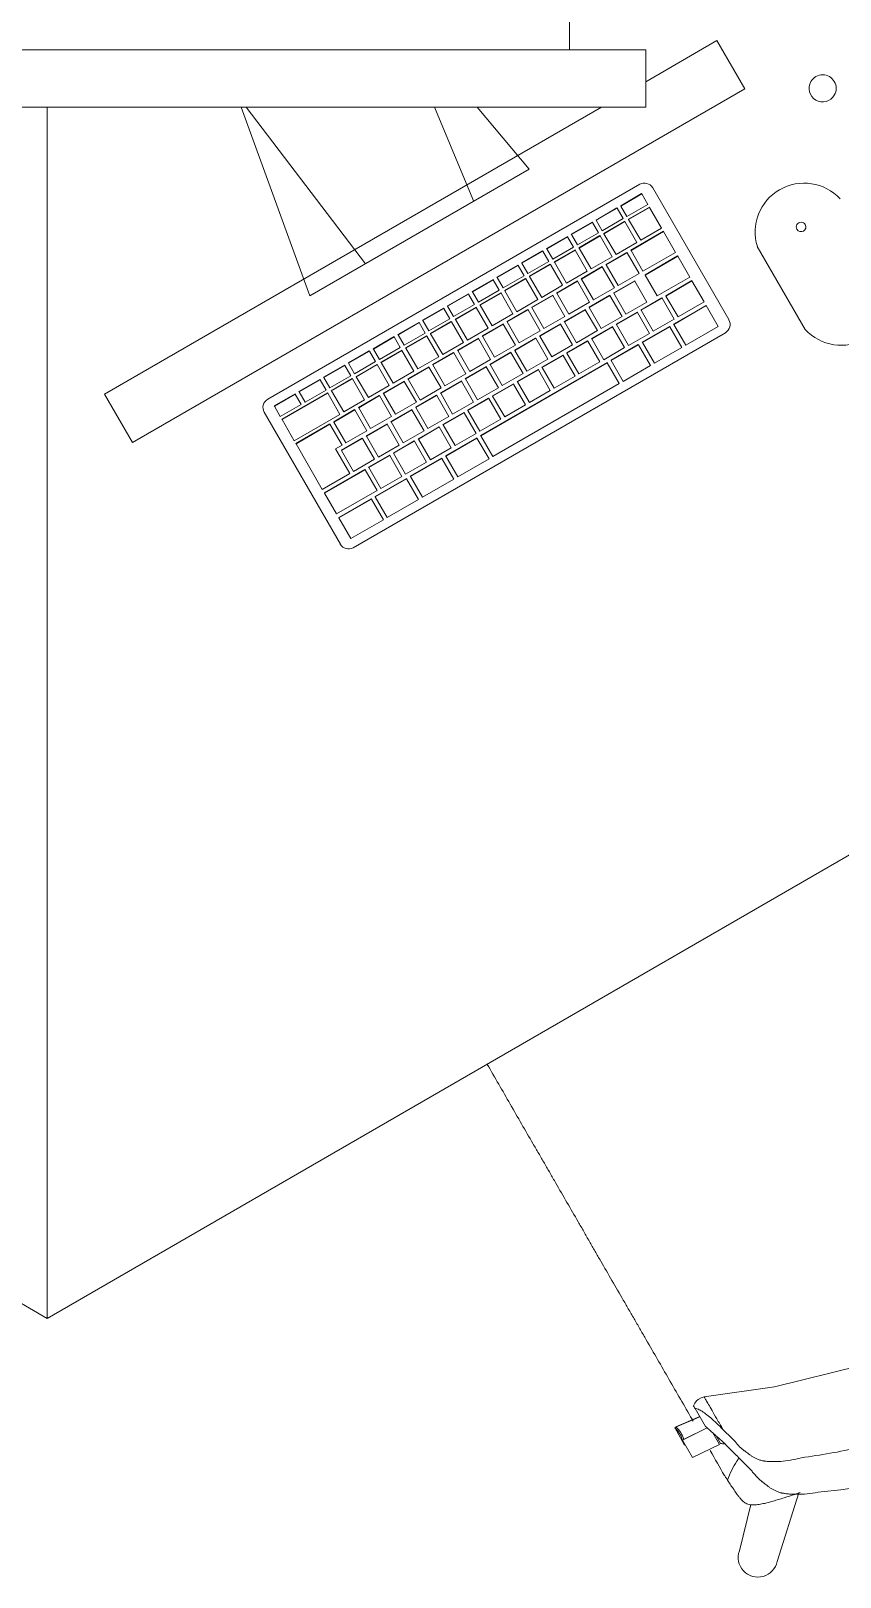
# Model space of a CAD drawing. Header units: millimetres. Extents: x 79795 to 317870, y -36033 to 97293.
# Drawn here: x 211530 to 212068, y 23112 to 24139 of the extents above; entities that cross this region are included whole.
import ezdxf

# ---------------------------------------------------------------- set-up
doc = ezdxf.new("R2010")
doc.units = ezdxf.units.MM
doc.header["$MEASUREMENT"] = 0
for name, color, linetype, lineweight in [('A-GENM', 8, 'CONTINUOUS', 9), ('E-ELEC-EQPM', 8, 'CONTINUOUS', 9), ('I-FURN', 8, 'CONTINUOUS', 9)]:
    doc.layers.add(name, color=color, linetype=linetype, lineweight=lineweight)

msp = doc.modelspace()

# ---------------------------------------------------------------- linework, layer by layer
at = {"layer": 'A-GENM'}
for p, q in [((211687.1, 23894.2), (211934.4, 24037)), ((211921.8, 24022.8), (211935.6, 24030.8)), ((211935.8, 24030.6), (211921.9, 24022.6)), ((211935.8, 24030.6), (211935.6, 24030.8)), ((211939.8, 24023.7), (211935.8, 24030.6)), ((211943, 24034.7), (211993.6, 23947.1)), ((211905.3, 24013.3), (211919.2, 24021.3)), ((211919.3, 24021.1), (211905.5, 24013.1)), ((211919.3, 24021.1), (211919.2, 24021.3)), ((211923.3, 24014.2), (211919.3, 24021.1)), ((211921.9, 24022.6), (211921.8, 24022.8)), ((211921.9, 24022.6), (211925.9, 24015.7)), ((211925.9, 24015.7), (211939.8, 24023.7)), ((211926.9, 24013.9), (211940.8, 24021.9)), ((211940.9, 24021.7), (211927, 24013.7)), ((211940.9, 24021.7), (211940.8, 24021.9)), ((211948.9, 24007.9), (211940.9, 24021.7)), ((211888.9, 24003.8), (211902.7, 24011.8)), ((211902.9, 24011.6), (211889, 24003.6)), ((211902.9, 24011.6), (211902.7, 24011.8)), ((211906.9, 24004.7), (211902.9, 24011.6)), ((211905.5, 24013.1), (211905.3, 24013.3)), ((211905.5, 24013.1), (211909.5, 24006.2)), ((211909.5, 24006.2), (211923.3, 24014.2)), ((211910.4, 24004.4), (211924.3, 24012.4)), ((211924.4, 24012.2), (211910.6, 24004.2)), ((211924.4, 24012.2), (211924.3, 24012.4)), ((211932.4, 23998.4), (211924.4, 24012.2)), ((211927, 24013.7), (211926.9, 24013.9)), ((211927, 24013.7), (211935, 23999.9)), ((211928.4, 23993.3), (211950.1, 24005.8)), ((211935, 23999.9), (211948.9, 24007.9)), ((211950.2, 24005.6), (211950.1, 24005.8)), ((211872.4, 23994.3), (211886.3, 24002.3)), ((211886.4, 24002.1), (211872.6, 23994.1)), ((211886.4, 24002.1), (211886.3, 24002.3)), ((211890.4, 23995.2), (211886.4, 24002.1)), ((211889, 24003.6), (211888.9, 24003.8)), ((211889, 24003.6), (211893, 23996.7)), ((211893, 23996.7), (211906.9, 24004.7)), ((211894, 23994.9), (211907.8, 24002.9)), ((211908, 24002.7), (211894.1, 23994.7)), ((211908, 24002.7), (211907.8, 24002.9)), ((211916, 23988.9), (211908, 24002.7)), ((211910.6, 24004.2), (211910.4, 24004.4)), ((211910.6, 24004.2), (211918.6, 23990.4)), ((211918.6, 23990.4), (211932.4, 23998.4)), ((211950.2, 24005.6), (211928.6, 23993.1)), ((211958.2, 23991.8), (211950.2, 24005.6)), ((212012.5, 23995.6), (212044.3, 23940.6)), ((211856, 23984.8), (211869.8, 23992.8)), ((211870, 23992.6), (211856.1, 23984.6)), ((211860.1, 23977.7), (211873.9, 23985.7)), ((211870, 23992.6), (211869.8, 23992.8)), ((211873.9, 23985.7), (211870, 23992.6)), ((211872.6, 23994.1), (211872.4, 23994.3)), ((211872.6, 23994.1), (211876.5, 23987.2)), ((211876.5, 23987.2), (211890.4, 23995.2)), ((211877.5, 23985.4), (211891.4, 23993.4)), ((211877.7, 23985.2), (211877.5, 23985.4)), ((211891.5, 23993.2), (211877.7, 23985.2)), ((211877.7, 23985.2), (211885.7, 23971.4)), ((211891.5, 23993.2), (211891.4, 23993.4)), ((211899.5, 23979.4), (211891.5, 23993.2)), ((211894.1, 23994.7), (211894, 23994.9)), ((211894.1, 23994.7), (211902.1, 23980.9)), ((211902.1, 23980.9), (211916, 23988.9)), ((211912, 23983.8), (211925.8, 23991.8)), ((211926, 23991.6), (211912.1, 23983.6)), ((211926, 23991.6), (211925.8, 23991.8)), ((211933.9, 23977.7), (211926, 23991.6)), ((211928.6, 23993.1), (211928.4, 23993.3)), ((211928.6, 23993.1), (211936.5, 23979.3)), ((211936.5, 23979.3), (211958.2, 23991.8)), ((211937.9, 23976.9), (211959.5, 23989.4)), ((211959.7, 23989.2), (211938, 23976.7)), ((211959.7, 23989.2), (211959.5, 23989.4)), ((211967.7, 23975.4), (211959.7, 23989.2)), ((211839.5, 23975.3), (211853.4, 23983.3)), ((211839.6, 23975.1), (211839.5, 23975.3)), ((211853.5, 23983.1), (211839.6, 23975.1)), ((211839.6, 23975.1), (211843.6, 23968.2)), ((211843.6, 23968.2), (211857.5, 23976.2)), ((211853.5, 23983.1), (211853.4, 23983.3)), ((211857.5, 23976.2), (211853.5, 23983.1)), ((211856.1, 23984.6), (211856, 23984.8)), ((211856.1, 23984.6), (211860.1, 23977.7)), ((211861.1, 23975.9), (211874.9, 23983.9)), ((211861.2, 23975.7), (211861.1, 23975.9)), ((211875.1, 23983.7), (211861.2, 23975.7)), ((211861.2, 23975.7), (211869.2, 23961.9)), ((211875.1, 23983.7), (211874.9, 23983.9)), ((211883.1, 23969.9), (211875.1, 23983.7)), ((211885.7, 23971.4), (211899.5, 23979.4)), ((211895.5, 23974.3), (211909.4, 23982.3)), ((211909.5, 23982.1), (211895.7, 23974.1)), ((211909.5, 23982.1), (211909.4, 23982.3)), ((211917.5, 23968.2), (211909.5, 23982.1)), ((211912.1, 23983.6), (211912, 23983.8)), ((211912.1, 23983.6), (211920.1, 23969.7)), ((211920.1, 23969.7), (211933.9, 23977.7)), ((211938, 23976.7), (211937.9, 23976.9)), ((211938, 23976.7), (211946, 23962.9)), ((211946, 23962.9), (211967.7, 23975.4)), ((211823.1, 23965.8), (211836.9, 23973.8)), ((211823.2, 23965.6), (211823.1, 23965.8)), ((211837, 23973.6), (211823.2, 23965.6)), ((211823.2, 23965.6), (211827.2, 23958.7)), ((211827.2, 23958.7), (211841, 23966.7)), ((211828.2, 23956.9), (211842, 23964.9)), ((211842.2, 23964.7), (211828.3, 23956.7)), ((211837, 23973.6), (211836.9, 23973.8)), ((211841, 23966.7), (211837, 23973.6)), ((211842.2, 23964.7), (211842, 23964.9)), ((211850.1, 23950.9), (211842.2, 23964.7)), ((211844.6, 23966.4), (211858.5, 23974.4)), ((211844.8, 23966.2), (211844.6, 23966.4)), ((211858.6, 23974.2), (211844.8, 23966.2)), ((211844.8, 23966.2), (211852.7, 23952.4)), ((211858.6, 23974.2), (211858.5, 23974.4)), ((211866.6, 23960.4), (211858.6, 23974.2)), ((211869.2, 23961.9), (211883.1, 23969.9)), ((211879.1, 23964.8), (211892.9, 23972.8)), ((211879.2, 23964.6), (211879.1, 23964.8)), ((211893.1, 23972.6), (211879.2, 23964.6)), ((211893.1, 23972.6), (211892.9, 23972.8)), ((211901, 23958.7), (211893.1, 23972.6)), ((211895.7, 23974.1), (211895.5, 23974.3)), ((211895.7, 23974.1), (211903.6, 23960.2)), ((211903.6, 23960.2), (211917.5, 23968.2)), ((211917.1, 23964.9), (211931, 23972.9)), ((211917.2, 23964.7), (211917.1, 23964.9)), ((211931.1, 23972.7), (211917.2, 23964.7)), ((211917.2, 23964.7), (211925.2, 23950.8)), ((211931.1, 23972.7), (211931, 23972.9)), ((211939.1, 23958.8), (211931.1, 23972.7)), ((211951.7, 23963), (211969, 23973)), ((211969.1, 23972.8), (211951.8, 23962.8)), ((211969.1, 23972.8), (211969, 23973)), ((211977.1, 23959), (211969.1, 23972.8)), ((211790.1, 23946.8), (211804, 23954.8)), ((211804.1, 23954.6), (211790.3, 23946.6)), ((211804.1, 23954.6), (211804, 23954.8)), ((211808.1, 23947.7), (211804.1, 23954.6)), ((211806.6, 23956.3), (211820.5, 23964.3)), ((211806.7, 23956.1), (211806.6, 23956.3)), ((211820.6, 23964.1), (211806.7, 23956.1)), ((211806.7, 23956.1), (211810.7, 23949.2)), ((211810.7, 23949.2), (211824.6, 23957.2)), ((211811.7, 23947.4), (211825.6, 23955.4)), ((211825.7, 23955.2), (211811.9, 23947.2)), ((211820.6, 23964.1), (211820.5, 23964.3)), ((211824.6, 23957.2), (211820.6, 23964.1)), ((211825.7, 23955.2), (211825.6, 23955.4)), ((211833.7, 23941.4), (211825.7, 23955.2)), ((211828.3, 23956.7), (211828.2, 23956.9)), ((211828.3, 23956.7), (211836.3, 23942.9)), ((211852.7, 23952.4), (211866.6, 23960.4)), ((211862.6, 23955.3), (211876.5, 23963.3)), ((211862.7, 23955.1), (211862.6, 23955.3)), ((211876.6, 23963.1), (211862.7, 23955.1)), ((211862.7, 23955.1), (211870.7, 23941.2)), ((211876.6, 23963.1), (211876.5, 23963.3)), ((211884.6, 23949.2), (211876.6, 23963.1)), ((211879.2, 23964.6), (211887.2, 23950.7)), ((211887.2, 23950.7), (211901, 23958.7)), ((211900.7, 23955.4), (211914.5, 23963.4)), ((211900.8, 23955.2), (211900.7, 23955.4)), ((211914.6, 23963.2), (211900.8, 23955.2)), ((211900.8, 23955.2), (211908.8, 23941.3)), ((211914.6, 23963.2), (211914.5, 23963.4)), ((211922.6, 23949.3), (211914.6, 23963.2)), ((211925.2, 23950.8), (211939.1, 23958.8)), ((211935.2, 23953.5), (211949.1, 23961.5)), ((211949.2, 23961.3), (211935.4, 23953.3)), ((211949.2, 23961.3), (211949.1, 23961.5)), ((211957.2, 23947.5), (211949.2, 23961.3)), ((211951.8, 23962.8), (211951.7, 23963)), ((211951.8, 23962.8), (211959.8, 23949)), ((211956.8, 23944.1), (211978.5, 23956.6)), ((211978.6, 23956.4), (211957, 23943.9)), ((211959.8, 23949), (211977.1, 23959)), ((211978.6, 23956.4), (211978.5, 23956.6)), ((211986.6, 23942.6), (211978.6, 23956.4)), ((211773.7, 23937.3), (211787.5, 23945.3)), ((211787.7, 23945.1), (211773.8, 23937.1)), ((211787.7, 23945.1), (211787.5, 23945.3)), ((211791.7, 23938.2), (211787.7, 23945.1)), ((211790.3, 23946.6), (211790.1, 23946.8)), ((211790.3, 23946.6), (211794.3, 23939.7)), ((211794.3, 23939.7), (211808.1, 23947.7)), ((211795.3, 23937.9), (211809.1, 23945.9)), ((211809.3, 23945.7), (211795.4, 23937.7)), ((211809.3, 23945.7), (211809.1, 23945.9)), ((211817.2, 23931.9), (211809.3, 23945.7)), ((211811.9, 23947.2), (211811.7, 23947.4)), ((211811.9, 23947.2), (211819.8, 23933.4)), ((211829.7, 23936.3), (211843.6, 23944.3)), ((211836.3, 23942.9), (211850.1, 23950.9)), ((211843.7, 23944.1), (211843.6, 23944.3)), ((211846.2, 23945.8), (211860, 23953.8)), ((211846.3, 23945.6), (211846.2, 23945.8)), ((211860.2, 23953.6), (211846.3, 23945.6)), ((211846.3, 23945.6), (211854.3, 23931.7)), ((211860.2, 23953.6), (211860, 23953.8)), ((211868.1, 23939.7), (211860.2, 23953.6)), ((211867.7, 23936.4), (211881.6, 23944.4)), ((211881.7, 23944.2), (211867.9, 23936.2)), ((211870.7, 23941.2), (211884.6, 23949.2)), ((211881.7, 23944.2), (211881.6, 23944.4)), ((211889.7, 23930.3), (211881.7, 23944.2)), ((211884.2, 23945.9), (211898.1, 23953.9)), ((211884.3, 23945.7), (211884.2, 23945.9)), ((211898.2, 23953.7), (211884.3, 23945.7)), ((211884.3, 23945.7), (211892.3, 23931.8)), ((211898.2, 23953.7), (211898.1, 23953.9)), ((211906.2, 23939.8), (211898.2, 23953.7)), ((211908.8, 23941.3), (211922.6, 23949.3)), ((211918.8, 23944), (211932.6, 23952)), ((211932.8, 23951.8), (211918.9, 23943.8)), ((211932.8, 23951.8), (211932.6, 23952)), ((211940.8, 23938), (211932.8, 23951.8)), ((211935.4, 23953.3), (211935.2, 23953.5)), ((211935.4, 23953.3), (211943.4, 23939.5)), ((211943.4, 23939.5), (211957.2, 23947.5)), ((211957, 23943.9), (211956.8, 23944.1)), ((211991.3, 23938.4), (211744, 23795.6)), ((211757.2, 23927.8), (211771.1, 23935.8)), ((211771.2, 23935.6), (211757.4, 23927.6)), ((211771.2, 23935.6), (211771.1, 23935.8)), ((211775.2, 23928.7), (211771.2, 23935.6)), ((211773.8, 23937.1), (211773.7, 23937.3)), ((211773.8, 23937.1), (211777.8, 23930.2)), ((211777.8, 23930.2), (211791.7, 23938.2)), ((211778.8, 23928.4), (211792.7, 23936.4)), ((211792.8, 23936.2), (211778.9, 23928.2)), ((211792.8, 23936.2), (211792.7, 23936.4)), ((211800.8, 23922.4), (211792.8, 23936.2)), ((211795.4, 23937.7), (211795.3, 23937.9)), ((211795.4, 23937.7), (211803.4, 23923.9)), ((211813.2, 23926.8), (211827.1, 23934.8)), ((211827.2, 23934.6), (211813.4, 23926.6)), ((211819.8, 23933.4), (211833.7, 23941.4)), ((211827.2, 23934.6), (211827.1, 23934.8)), ((211835.2, 23920.7), (211827.2, 23934.6)), ((211829.8, 23936.1), (211829.7, 23936.3)), ((211843.7, 23944.1), (211829.8, 23936.1)), ((211829.8, 23936.1), (211837.8, 23922.2)), ((211851.7, 23930.2), (211843.7, 23944.1)), ((211851.3, 23926.9), (211865.1, 23934.9)), ((211865.3, 23934.7), (211851.4, 23926.7)), ((211854.3, 23931.7), (211868.1, 23939.7)), ((211865.3, 23934.7), (211865.1, 23934.9)), ((211873.3, 23920.8), (211865.3, 23934.7)), ((211867.9, 23936.2), (211867.7, 23936.4)), ((211867.9, 23936.2), (211875.9, 23922.3)), ((211892.3, 23931.8), (211906.2, 23939.8)), ((211902.3, 23934.5), (211916.2, 23942.5)), ((211902.5, 23934.3), (211902.3, 23934.5)), ((211916.3, 23942.3), (211902.5, 23934.3)), ((211902.5, 23934.3), (211910.4, 23920.5)), ((211916.3, 23942.3), (211916.2, 23942.5)), ((211924.3, 23928.5), (211916.3, 23942.3)), ((211918.9, 23943.8), (211918.8, 23944)), ((211918.9, 23943.8), (211926.9, 23930)), ((211926.9, 23930), (211940.8, 23938)), ((211936, 23932.1), (211954.2, 23942.6)), ((211954.4, 23942.4), (211936.2, 23931.9)), ((211954.4, 23942.4), (211954.2, 23942.6)), ((211962.3, 23928.6), (211954.4, 23942.4)), ((211957, 23943.9), (211964.9, 23930.1)), ((211964.9, 23930.1), (211986.6, 23942.6)), ((211740.8, 23918.3), (211754.6, 23926.3)), ((211754.8, 23926.1), (211740.9, 23918.1)), ((211754.8, 23926.1), (211754.6, 23926.3)), ((211758.8, 23919.2), (211754.8, 23926.1)), ((211757.4, 23927.6), (211757.2, 23927.8)), ((211757.4, 23927.6), (211761.4, 23920.7)), ((211761.4, 23920.7), (211775.2, 23928.7)), ((211762.4, 23918.9), (211776.2, 23926.9)), ((211776.3, 23926.7), (211762.5, 23918.7)), ((211776.3, 23926.7), (211776.2, 23926.9)), ((211784.3, 23912.9), (211776.3, 23926.7)), ((211778.9, 23928.2), (211778.8, 23928.4)), ((211778.9, 23928.2), (211786.9, 23914.4)), ((211796.8, 23917.3), (211810.6, 23925.3)), ((211810.8, 23925.1), (211796.9, 23917.1)), ((211803.4, 23923.9), (211817.2, 23931.9)), ((211810.8, 23925.1), (211810.6, 23925.3)), ((211818.8, 23911.2), (211810.8, 23925.1)), ((211813.4, 23926.6), (211813.2, 23926.8)), ((211813.4, 23926.6), (211821.4, 23912.7)), ((211834.8, 23917.4), (211848.7, 23925.4)), ((211848.8, 23925.2), (211835, 23917.2)), ((211837.8, 23922.2), (211851.7, 23930.2)), ((211848.8, 23925.2), (211848.7, 23925.4)), ((211856.8, 23911.3), (211848.8, 23925.2)), ((211851.4, 23926.7), (211851.3, 23926.9)), ((211851.4, 23926.7), (211859.4, 23912.8)), ((211875.9, 23922.3), (211889.7, 23930.3)), ((211885.9, 23925), (211899.7, 23933)), ((211886, 23924.8), (211885.9, 23925)), ((211899.9, 23932.8), (211886, 23924.8)), ((211886, 23924.8), (211894, 23911)), ((211899.9, 23932.8), (211899.7, 23933)), ((211907.8, 23919), (211899.9, 23932.8)), ((211910.4, 23920.5), (211924.3, 23928.5)), ((211915.3, 23920.1), (211933.4, 23930.6)), ((211933.6, 23930.4), (211915.4, 23919.9)), ((211933.6, 23930.4), (211933.4, 23930.6)), ((211941.5, 23916.6), (211933.6, 23930.4)), ((211936.2, 23931.9), (211936, 23932.1)), ((211936.2, 23931.9), (211944.1, 23918.1)), ((211944.1, 23918.1), (211962.3, 23928.6)), ((211724.3, 23908.8), (211738.2, 23916.8)), ((211738.3, 23916.6), (211724.5, 23908.6)), ((211738.3, 23916.6), (211738.2, 23916.8)), ((211742.3, 23909.7), (211738.3, 23916.6)), ((211740.9, 23918.1), (211740.8, 23918.3)), ((211740.9, 23918.1), (211744.9, 23911.2)), ((211744.9, 23911.2), (211758.8, 23919.2)), ((211745.9, 23909.4), (211759.8, 23917.4)), ((211759.9, 23917.2), (211746, 23909.2)), ((211759.9, 23917.2), (211759.8, 23917.4)), ((211767.9, 23903.4), (211759.9, 23917.2)), ((211762.5, 23918.7), (211762.4, 23918.9)), ((211762.5, 23918.7), (211770.5, 23904.9)), ((211780.3, 23907.8), (211794.2, 23915.8)), ((211794.3, 23915.6), (211780.5, 23907.6)), ((211786.9, 23914.4), (211800.8, 23922.4)), ((211794.3, 23915.6), (211794.2, 23915.8)), ((211802.3, 23901.7), (211794.3, 23915.6)), ((211796.9, 23917.1), (211796.8, 23917.3)), ((211796.9, 23917.1), (211804.9, 23903.2)), ((211818.4, 23907.9), (211832.2, 23915.9)), ((211832.4, 23915.7), (211818.5, 23907.7)), ((211821.4, 23912.7), (211835.2, 23920.7)), ((211828.6, 23870.1), (211912.7, 23918.6)), ((211912.8, 23918.4), (211828.8, 23869.9)), ((211832.4, 23915.7), (211832.2, 23915.9)), ((211840.4, 23901.8), (211832.4, 23915.7)), ((211835, 23917.2), (211834.8, 23917.4)), ((211835, 23917.2), (211843, 23903.3)), ((211853, 23906), (211866.8, 23914)), ((211867, 23913.8), (211853.1, 23905.8)), ((211859.4, 23912.8), (211873.3, 23920.8)), ((211867, 23913.8), (211866.8, 23914)), ((211874.9, 23900), (211867, 23913.8)), ((211869.4, 23915.5), (211883.3, 23923.5)), ((211869.6, 23915.3), (211869.4, 23915.5)), ((211883.4, 23923.3), (211869.6, 23915.3)), ((211869.6, 23915.3), (211877.5, 23901.5)), ((211883.4, 23923.3), (211883.3, 23923.5)), ((211891.4, 23909.5), (211883.4, 23923.3)), ((211894, 23911), (211907.8, 23919)), ((211912.8, 23918.4), (211912.7, 23918.6)), ((211920.8, 23904.6), (211912.8, 23918.4)), ((211915.4, 23919.9), (211915.3, 23920.1)), ((211915.4, 23919.9), (211923.4, 23906.1)), ((211923.4, 23906.1), (211941.5, 23916.6)), ((211707.9, 23899.3), (211721.7, 23907.3)), ((211721.9, 23907.1), (211708, 23899.1)), ((211721.9, 23907.1), (211721.7, 23907.3)), ((211725.9, 23900.2), (211721.9, 23907.1)), ((211724.5, 23908.6), (211724.3, 23908.8)), ((211724.5, 23908.6), (211728.5, 23901.7)), ((211728.5, 23901.7), (211742.3, 23909.7)), ((211729.4, 23899.9), (211743.3, 23907.9)), ((211743.4, 23907.7), (211729.6, 23899.7)), ((211743.4, 23907.7), (211743.3, 23907.9)), ((211751.4, 23893.9), (211743.4, 23907.7)), ((211746, 23909.2), (211745.9, 23909.4)), ((211746, 23909.2), (211754, 23895.4)), ((211754, 23895.4), (211767.9, 23903.4)), ((211763.9, 23898.3), (211777.7, 23906.3)), ((211777.9, 23906.1), (211764, 23898.1)), ((211770.5, 23904.9), (211784.3, 23912.9)), ((211777.9, 23906.1), (211777.7, 23906.3)), ((211785.9, 23892.2), (211777.9, 23906.1)), ((211780.5, 23907.6), (211780.3, 23907.8)), ((211780.5, 23907.6), (211788.5, 23893.7)), ((211801.9, 23898.4), (211815.8, 23906.4)), ((211815.9, 23906.2), (211802.1, 23898.2)), ((211804.9, 23903.2), (211818.8, 23911.2)), ((211815.9, 23906.2), (211815.8, 23906.4)), ((211823.9, 23892.3), (211815.9, 23906.2)), ((211818.5, 23907.7), (211818.4, 23907.9)), ((211818.5, 23907.7), (211826.5, 23893.8)), ((211836.5, 23896.5), (211850.4, 23904.5)), ((211850.5, 23904.3), (211836.6, 23896.3)), ((211836.8, 23856.1), (211920.8, 23904.6)), ((211843, 23903.3), (211856.8, 23911.3)), ((211850.5, 23904.3), (211850.4, 23904.5)), ((211858.5, 23890.5), (211850.5, 23904.3)), ((211853.1, 23905.8), (211853, 23906)), ((211853.1, 23905.8), (211861.1, 23892)), ((211877.5, 23901.5), (211891.4, 23909.5)), ((211691.4, 23889.8), (211705.3, 23897.8)), ((211705.4, 23897.6), (211691.6, 23889.6)), ((211696.5, 23880.9), (211726.8, 23898.4)), ((211727, 23898.2), (211696.7, 23880.7)), ((211705.4, 23897.6), (211705.3, 23897.8)), ((211709.4, 23890.7), (211705.4, 23897.6)), ((211708, 23899.1), (211707.9, 23899.3)), ((211708, 23899.1), (211712, 23892.2)), ((211712, 23892.2), (211725.9, 23900.2)), ((211727, 23898.2), (211726.8, 23898.4)), ((211735.1, 23884.1), (211727, 23898.2)), ((211729.6, 23899.7), (211729.4, 23899.9)), ((211729.6, 23899.7), (211737.6, 23885.9)), ((211737.6, 23885.9), (211751.4, 23893.9)), ((211747.4, 23888.8), (211761.3, 23896.8)), ((211761.4, 23896.6), (211747.6, 23888.6)), ((211761.4, 23896.6), (211761.3, 23896.8)), ((211769.4, 23882.7), (211761.4, 23896.6)), ((211764, 23898.1), (211763.9, 23898.3)), ((211764, 23898.1), (211772, 23884.2)), ((211785.5, 23888.9), (211799.3, 23896.9)), ((211799.5, 23896.7), (211785.6, 23888.7)), ((211788.5, 23893.7), (211802.3, 23901.7)), ((211799.5, 23896.7), (211799.3, 23896.9)), ((211807.4, 23882.8), (211799.5, 23896.7)), ((211802.1, 23898.2), (211801.9, 23898.4)), ((211802.1, 23898.2), (211810, 23884.3)), ((211820.1, 23887), (211833.9, 23895)), ((211834, 23894.8), (211820.2, 23886.8)), ((211826.5, 23893.8), (211840.4, 23901.8)), ((211834, 23894.8), (211833.9, 23895)), ((211842, 23881), (211834, 23894.8)), ((211836.6, 23896.3), (211836.5, 23896.5)), ((211836.6, 23896.3), (211844.6, 23882.5)), ((211861.1, 23892), (211874.9, 23900)), ((211735.4, 23797.9), (211684.8, 23885.6)), ((211691.6, 23889.6), (211691.4, 23889.8)), ((211691.6, 23889.6), (211695.5, 23882.7)), ((211695.5, 23882.7), (211709.4, 23890.7)), ((211704.8, 23866.6), (211735.1, 23884.1)), ((211731, 23879.3), (211744.8, 23887.3)), ((211745, 23887.1), (211731.1, 23879.1)), ((211745, 23887.1), (211744.8, 23887.3)), ((211752.9, 23873.2), (211745, 23887.1)), ((211747.6, 23888.6), (211747.4, 23888.8)), ((211747.6, 23888.6), (211755.5, 23874.7)), ((211755.5, 23874.7), (211769.4, 23882.7)), ((211769, 23879.4), (211782.9, 23887.4)), ((211783, 23887.2), (211769.2, 23879.2)), ((211772, 23884.2), (211785.9, 23892.2)), ((211783, 23887.2), (211782.9, 23887.4)), ((211791, 23873.3), (211783, 23887.2)), ((211785.6, 23888.7), (211785.5, 23888.9)), ((211785.6, 23888.7), (211793.6, 23874.8)), ((211793.6, 23874.8), (211807.4, 23882.8)), ((211803.6, 23877.5), (211817.5, 23885.5)), ((211817.6, 23885.3), (211803.7, 23877.3)), ((211810, 23884.3), (211823.9, 23892.3)), ((211817.6, 23885.3), (211817.5, 23885.5)), ((211825.6, 23871.5), (211817.6, 23885.3)), ((211820.2, 23886.8), (211820.1, 23887)), ((211820.2, 23886.8), (211828.2, 23873)), ((211844.6, 23882.5), (211858.5, 23890.5)), ((211696.7, 23880.7), (211696.5, 23880.9)), ((211696.7, 23880.7), (211704.8, 23866.6)), ((211705.9, 23864.8), (211728.4, 23877.8)), ((211728.5, 23877.6), (211706, 23864.6)), ((211728.5, 23877.6), (211728.4, 23877.8)), ((211736.5, 23863.7), (211728.5, 23877.6)), ((211731.1, 23879.1), (211731, 23879.3)), ((211731.1, 23879.1), (211739.1, 23865.2)), ((211739.1, 23865.2), (211752.9, 23873.2)), ((211752.6, 23869.9), (211766.4, 23877.9)), ((211766.6, 23877.7), (211752.7, 23869.7)), ((211766.6, 23877.7), (211766.4, 23877.9)), ((211774.5, 23863.8), (211766.6, 23877.7)), ((211769.2, 23879.2), (211769, 23879.4)), ((211769.2, 23879.2), (211777.1, 23865.3)), ((211777.1, 23865.3), (211791, 23873.3)), ((211787.1, 23868), (211801, 23876)), ((211801.1, 23875.8), (211787.3, 23867.8)), ((211801.1, 23875.8), (211801, 23876)), ((211809.1, 23862), (211801.1, 23875.8)), ((211803.7, 23877.3), (211803.6, 23877.5)), ((211803.7, 23877.3), (211811.7, 23863.5)), ((211828.2, 23873), (211842, 23881)), ((211706, 23864.6), (211705.9, 23864.8)), ((211706, 23864.6), (211723.4, 23834.3)), ((211732.2, 23861.2), (211736.5, 23863.7)), ((211736.1, 23860.4), (211750, 23868.4)), ((211750.1, 23868.2), (211736.2, 23860.2)), ((211750.1, 23868.2), (211750, 23868.4)), ((211758.1, 23854.3), (211750.1, 23868.2)), ((211752.7, 23869.7), (211752.6, 23869.9)), ((211752.7, 23869.7), (211760.7, 23855.8)), ((211760.7, 23855.8), (211774.5, 23863.8)), ((211770.7, 23858.5), (211784.5, 23866.5)), ((211784.7, 23866.3), (211770.8, 23858.3)), ((211784.7, 23866.3), (211784.5, 23866.5)), ((211792.7, 23852.5), (211784.7, 23866.3)), ((211787.3, 23867.8), (211787.1, 23868)), ((211787.3, 23867.8), (211795.3, 23854)), ((211795.3, 23854), (211809.1, 23862)), ((211805.3, 23856.6), (211826.1, 23868.6)), ((211826.2, 23868.4), (211805.4, 23856.4)), ((211811.7, 23863.5), (211825.6, 23871.5)), ((211826.2, 23868.4), (211826.1, 23868.6)), ((211834.2, 23854.6), (211826.2, 23868.4)), ((211828.8, 23869.9), (211828.6, 23870.1)), ((211828.8, 23869.9), (211836.8, 23856.1)), ((211741.6, 23844.8), (211732.2, 23861.2)), ((211736.2, 23860.2), (211736.1, 23860.4)), ((211736.2, 23860.2), (211744.2, 23846.3)), ((211744.2, 23846.3), (211758.1, 23854.3)), ((211754.2, 23849), (211768.1, 23857)), ((211768.2, 23856.8), (211754.4, 23848.8)), ((211768.2, 23856.8), (211768.1, 23857)), ((211776.2, 23843), (211768.2, 23856.8)), ((211770.8, 23858.3), (211770.7, 23858.5)), ((211770.8, 23858.3), (211778.8, 23844.5)), ((211778.8, 23844.5), (211792.7, 23852.5)), ((211781.9, 23843.1), (211802.7, 23855.1)), ((211802.8, 23854.9), (211782, 23842.9)), ((211802.8, 23854.9), (211802.7, 23855.1)), ((211810.8, 23841.1), (211802.8, 23854.9)), ((211805.4, 23856.4), (211805.3, 23856.6)), ((211805.4, 23856.4), (211813.4, 23842.6)), ((211813.4, 23842.6), (211834.2, 23854.6)), ((211723.4, 23834.3), (211741.6, 23844.8)), ((211724.8, 23832), (211751.6, 23847.5)), ((211751.8, 23847.3), (211724.9, 23831.8)), ((211751.8, 23847.3), (211751.6, 23847.5)), ((211759.8, 23833.5), (211751.8, 23847.3)), ((211754.4, 23848.8), (211754.2, 23849)), ((211754.4, 23848.8), (211762.4, 23835)), ((211758.5, 23829.6), (211779.3, 23841.6)), ((211762.4, 23835), (211776.2, 23843)), ((211779.4, 23841.4), (211779.3, 23841.6)), ((211782, 23842.9), (211781.9, 23843.1)), ((211782, 23842.9), (211790, 23829.1)), ((211724.9, 23831.8), (211724.8, 23832)), ((211724.9, 23831.8), (211732.9, 23818)), ((211732.9, 23818), (211759.8, 23833.5)), ((211779.4, 23841.4), (211758.6, 23829.4)), ((211787.4, 23827.6), (211779.4, 23841.4)), ((211790, 23829.1), (211810.8, 23841.1)), ((211734.3, 23815.6), (211755.9, 23828.1)), ((211756, 23827.9), (211734.4, 23815.4)), ((211756, 23827.9), (211755.9, 23828.1)), ((211764, 23814.1), (211756, 23827.9)), ((211758.6, 23829.4), (211758.5, 23829.6)), ((211758.6, 23829.4), (211766.6, 23815.6)), ((211766.6, 23815.6), (211787.4, 23827.6)), ((211734.4, 23815.4), (211734.3, 23815.6)), ((211734.4, 23815.4), (211742.4, 23801.6)), ((211742.4, 23801.6), (211764, 23814.1))]:
    msp.add_line(p, q, dxfattribs=at)
for centre, radius, start, end in [((211937.5, 24031.5), 6.35, 30, 120), ((212043.6, 24005.3), 32.5, 42.6804, 197.3196), ((212041.6, 24008.7), 3.16, 30, 210), ((212041.6, 24008.7), 3.16, 210, 30), ((212068.2, 23962.6), 32.5, 222.6804, 17.3196), ((211988.1, 23943.9), 6.35, 300, 30), ((211690.3, 23888.7), 6.35, 120, 210), ((211740.8, 23801.1), 6.35, 210, 300)]:
    msp.add_arc(centre, radius, start, end, dxfattribs=at)
at = {"layer": 'E-ELEC-EQPM'}
for p, q in [((211887.6, 24126.4), (211887.6, 24218.3)), ((211887.6, 24126.4), (211887.6, 24218.3)), ((211938.4, 24126.4), (211138.4, 24126.4)), ((211938.4, 24126.4), (211887.6, 24126.4)), ((211938.4, 24088.3), (211938.4, 24126.4)), ((211938.4, 24088.3), (211938.4, 24126.4)), ((211138.4, 24088.3), (211938.4, 24088.3)), ((211138.4, 24088.3), (211938.4, 24088.3))]:
    msp.add_line(p, q, dxfattribs=at)
at = {"layer": 'I-FURN'}
for p, q in [((211938.4, 24105.2), (211985.7, 24132.5)), ((211985.7, 24132.5), (212004.2, 24100.4)), ((212004.2, 24100.4), (211597.3, 23865.5)), ((211540.5, 23283.6), (211540.5, 24088.3)), ((211540.5, 24088.3), (211540.5, 23283.6)), ((211578.7, 23897.6), (211909, 24088.3)), ((211669.5, 24088.3), (211715.2, 23962.9)), ((211752, 23984.1), (211672.8, 24088.3)), ((211824, 24025.7), (211797.9, 24088.3)), ((211860.9, 24047), (211826.3, 24088.3)), ((211715.2, 23962.9), (211860.9, 24047)), ((211578.7, 23897.6), (211597.3, 23865.5)), ((210544.6, 23858.6), (211540.5, 23283.6)), ((211540.5, 23283.6), (212536.4, 23858.6)), ((212081.4, 23252.3), (212024, 23238.2)), ((212024, 23238.2), (211977.2, 23231.4)), ((211970.1, 23225.4), (211970.9, 23227.2)), ((211970.9, 23227.2), (211972.1, 23228.7)), ((211972.1, 23228.7), (211973.2, 23229.7)), ((211973.2, 23229.7), (211975.2, 23230.8)), ((211975.2, 23230.8), (211977.2, 23231.4)), ((211974.4, 23218.1), (211957.6, 23211)), ((211974.3, 23218.3), (211958.4, 23211.5)), ((211971.2, 23223.7), (211978, 23211.8)), ((211957.6, 23211), (211964.2, 23199.4)), ((211962.7, 23202.7), (211979.2, 23210.8)), ((211963.5, 23203.2), (211979.1, 23210.9)), ((211982.9, 23207.6), (211987.3, 23199.9)), ((211985.1, 23205.5), (211988.1, 23200.4)), ((211969.4, 23191.2), (211962.7, 23202.7)), ((211987.3, 23199.9), (211969.4, 23191.2)), ((212025.7, 23122.1), (212040, 23167.6)), ((212008.3, 23160), (212000.6, 23129.2))]:
    msp.add_line(p, q, dxfattribs=at)
for centre, radius, start, end in [((212055.9, 24100.8), 9, 330, 150), ((212055.9, 24100.8), 9, 150, 330), ((212012.9, 23124.8), 13.1, 160.3941, 348.0104)]:
    msp.add_arc(centre, radius, start, end, dxfattribs=at)
for centre in [(211946, 23198), (211946.8, 23198.5)]:
    msp.add_ellipse(centre, major_axis=(-15.1, -8.7), ratio=0.978487, start_param=2.884586, end_param=3.464082, dxfattribs=at)
for points, knots in [([(211969.8, 23215.4), (211969.6, 23215.8), (211966.8, 23220.6), (211961.4, 23230), (211953.7, 23243.3), (211946.2, 23256.3), (211939.9, 23267.2), (211934.9, 23275.9), (211931.1, 23282.5), (211927.2, 23289.2), (211922.2, 23297.9), (211915.9, 23308.7), (211909.7, 23319.5), (211904.7, 23328.1), (211900.9, 23334.7), (211897.2, 23341.3), (211892.2, 23349.9), (211886, 23360.6), (211879.8, 23371.3), (211874.8, 23380), (211871, 23386.6), (211867.2, 23393.2), (211862.1, 23401.9), (211855.8, 23412.8), (211848.3, 23425.9), (211840.6, 23439.2), (211835.5, 23448.1), (211832.9, 23452.6), (211832.8, 23452.7)], [-0.896036, -0.896036, -0.896036, -0.896036, -0.8928571, -0.8571429, -0.8214286, -0.7857143, -0.75, -0.7321429, -0.7142857, -0.6964286, -0.6785714, -0.6428571, -0.6071429, -0.5892857, -0.5714286, -0.5535714, -0.5357143, -0.5, -0.4642857, -0.4464286, -0.4285714, -0.4107143, -0.3928571, -0.3571429, -0.3214286, -0.2857143, -0.25, -0.2489174, -0.2489174, -0.2489174, -0.2489174]), ([(212041.8, 23191), (212054.6, 23192.7), (212079.9, 23197.2), (212129.9, 23209.8), (212190.3, 23232.7), (212257.4, 23271.4), (212307.4, 23312.2), (212343.3, 23349.2), (212359.8, 23368.9), (212367.7, 23379.1)], [-1, -1, -1, -1, -0.9, -0.8, -0.6, -0.4, -0.2, -0.1, 0, 0, 0, 0]), ([(212380.7, 23356.5), (212370.6, 23342), (212348.7, 23314.2), (212307.3, 23272), (212255.7, 23232.4), (212192.6, 23199.7), (212136.3, 23181.6), (212090, 23172.3), (212066.6, 23169.4), (212054.9, 23168.4)], [-1, -1, -1, -1, -0.863636, -0.727273, -0.545455, -0.363636, -0.181818, -0.090909, 0, 0, 0, 0]), ([(211989.7, 23209.8), (211988.2, 23212.4), (211985.5, 23217), (211982.3, 23222.5), (211980, 23226.7), (211978.6, 23228.9), (211977.9, 23230.2), (211977.5, 23230.8), (211977.3, 23231.2), (211977.2, 23231.4), (211977.2, 23231.4)], [0, 0, 0, 0, 0.1111111, 0.2222222, 0.3333333, 0.4444444, 0.5, 0.5555556, 0.6111111, 0.6625707, 0.6625707, 0.6625707, 0.6625707]), ([(212054.9, 23168.4), (212052.2, 23167.9), (212047.2, 23167.1), (212041.6, 23166.7), (212037.4, 23166.7), (212034.5, 23166.8), (212032.2, 23167), (212030.7, 23167.3), (212029.8, 23167.4), (212029.2, 23167.5), (212028.6, 23167.6), (212027.8, 23167.8), (212026.5, 23168.2), (212024.8, 23168.9), (212022.9, 23169.8), (212021.3, 23170.8), (212019.8, 23171.9), (212018.4, 23173), (212017.3, 23173.9), (212016.5, 23174.5), (212016.1, 23174.8), (212015.7, 23175.1), (212015.4, 23175.3), (212015, 23175.7), (212014.3, 23176.2), (212013.4, 23177.1), (212012.4, 23178.1), (212011.2, 23179.4), (212010.1, 23180.7), (212009, 23182), (212008.1, 23183), (212007.2, 23184), (212006, 23185.2), (212003.8, 23187.4), (212000.9, 23190.3), (211997.6, 23193.6), (211994.5, 23196.7), (211991.5, 23199.7), (211988.7, 23202.4), (211986, 23204.8), (211984.4, 23206.2), (211983.7, 23206.9)], [0, 0, 0, 0, 0.035714, 0.071429, 0.089286, 0.107143, 0.125, 0.133929, 0.138393, 0.142857, 0.147321, 0.151786, 0.160714, 0.178571, 0.196429, 0.214286, 0.232143, 0.25, 0.267857, 0.276786, 0.28125, 0.285714, 0.290179, 0.294643, 0.303571, 0.321429, 0.339286, 0.357143, 0.392857, 0.410714, 0.428571, 0.446429, 0.464286, 0.5, 0.571429, 0.642857, 0.714286, 0.785714, 0.857143, 0.928571, 1, 1, 1, 1]), ([(211989.7, 23209.8), (211990.9, 23208.6), (211992.6, 23206.9), (211994.7, 23204.9), (211995.8, 23203.7), (211996.7, 23202.8), (211997.6, 23202), (211998.5, 23200.8), (211999.5, 23199.7), (212000.5, 23198.5), (212001.3, 23197.7), (212002.1, 23197), (212002.8, 23196.5), (212003.2, 23196.2), (212003.5, 23195.9), (212003.8, 23195.7), (212004.3, 23195.4), (212005, 23194.9), (212006.1, 23194), (212007.6, 23192.9), (212009.1, 23191.9), (212010.8, 23190.9), (212012.7, 23190), (212014.4, 23189.4), (212015.7, 23189.1), (212016.5, 23188.9), (212017.1, 23188.8), (212017.7, 23188.7), (212018.6, 23188.6), (212020, 23188.5), (212022.3, 23188.4), (212025.1, 23188.4), (212029.1, 23188.6), (212034.6, 23189.3), (212039.3, 23190.3), (212041.8, 23191)], [0, 0, 0, 0, 0.125, 0.1875, 0.21875, 0.25, 0.28125, 0.3125, 0.375, 0.40625, 0.4375, 0.46875, 0.484375, 0.492188, 0.5, 0.507812, 0.515625, 0.53125, 0.5625, 0.59375, 0.625, 0.65625, 0.6875, 0.71875, 0.734375, 0.742188, 0.75, 0.757812, 0.765625, 0.78125, 0.8125, 0.84375, 0.875, 0.9375, 1, 1, 1, 1]), ([(211988, 23200.5), (211988.5, 23200.4), (211989.4, 23200.3), (211990.4, 23200.2), (211990.9, 23200.2)], [-0.8810546, -0.8810546, -0.8810546, -0.8810546, -0.6666667, -0.4718724, -0.4718724, -0.4718724, -0.4718724]), ([(212000.4, 23190.9), (211999.9, 23190.2), (211998.1, 23187.6), (211995.4, 23182.8), (211993.6, 23178.4), (211992.7, 23176.1)], [0.93303317, 0.93303317, 0.93303317, 0.93303317, 0.94444444, 0.97222222, 1, 1, 1, 1]), ([(212037.5, 23166.6), (212035.2, 23165.9), (212031.6, 23164.7), (212027.2, 23163.4), (212024.8, 23162.7), (212023, 23162.2), (212021.3, 23161.7), (212019.8, 23161.3), (212018.1, 23160.9), (212016.4, 23160.5), (212014.5, 23160.1), (212012.8, 23159.8), (212011.3, 23159.7), (212010.2, 23159.6), (212009.4, 23159.6), (212008.6, 23159.7), (212007.5, 23159.8), (212006.3, 23160.1), (212004.9, 23160.7), (212003.7, 23161.4), (212002.7, 23162.3), (212001.8, 23163.3), (212001, 23164.2), (212000.4, 23164.9), (212000.1, 23165.3), (211999.9, 23165.6), (211999.6, 23165.9), (211999.3, 23166.3), (211998.8, 23167.1), (211998.1, 23168.1), (211997.4, 23169.1), (211996.8, 23169.9), (211996.4, 23170.6), (211995.9, 23171.3), (211995.3, 23172.2), (211994.2, 23173.8), (211993.3, 23175.2), (211992.7, 23176.1)], [0, 0, 0, 0, 0.125, 0.1875, 0.21875, 0.25, 0.28125, 0.3125, 0.34375, 0.375, 0.40625, 0.4375, 0.46875, 0.484375, 0.5, 0.515625, 0.53125, 0.5625, 0.59375, 0.625, 0.65625, 0.6875, 0.71875, 0.734375, 0.742188, 0.75, 0.757812, 0.765625, 0.78125, 0.8125, 0.84375, 0.859375, 0.875, 0.890625, 0.90625, 0.9375, 1, 1, 1, 1])]:
    msp.add_open_spline(points, degree=3, knots=knots, dxfattribs=at)
for points in [[(211970.5, 23224.8), (211970.3, 23225.1), (211970.1, 23225.5), (211970.1, 23225.4), (211970.5, 23224.8), (211970.9, 23224.1), (211971.2, 23223.7)], [(211971.2, 23223.7), (211971.6, 23223.7), (211972.8, 23223.5), (211975.1, 23222.4), (211978, 23220.4), (211981.5, 23217.5), (211985.4, 23214), (211988.2, 23211.2), (211989.7, 23209.8)], [(211983.7, 23206.9), (211982.6, 23207.8), (211980.7, 23209.5), (211978.9, 23211.1), (211978, 23211.8)], [(211990.6, 23179.3), (211987.6, 23184.6), (211984.4, 23190.1), (211981.2, 23195.7)], [(211992.7, 23176.1), (211992.4, 23176.6), (211991.7, 23177.7), (211991, 23178.8), (211990.6, 23179.3)], [(212037.5, 23166.6), (212038.7, 23167), (212039.9, 23167.5), (212041, 23167.9)], [(212041, 23167.8), (212039.8, 23167.4), (212038.7, 23167), (212037.5, 23166.6)]]:
    msp.add_open_spline(points, degree=3, dxfattribs=at)

doc.saveas('drawing.dxf')
